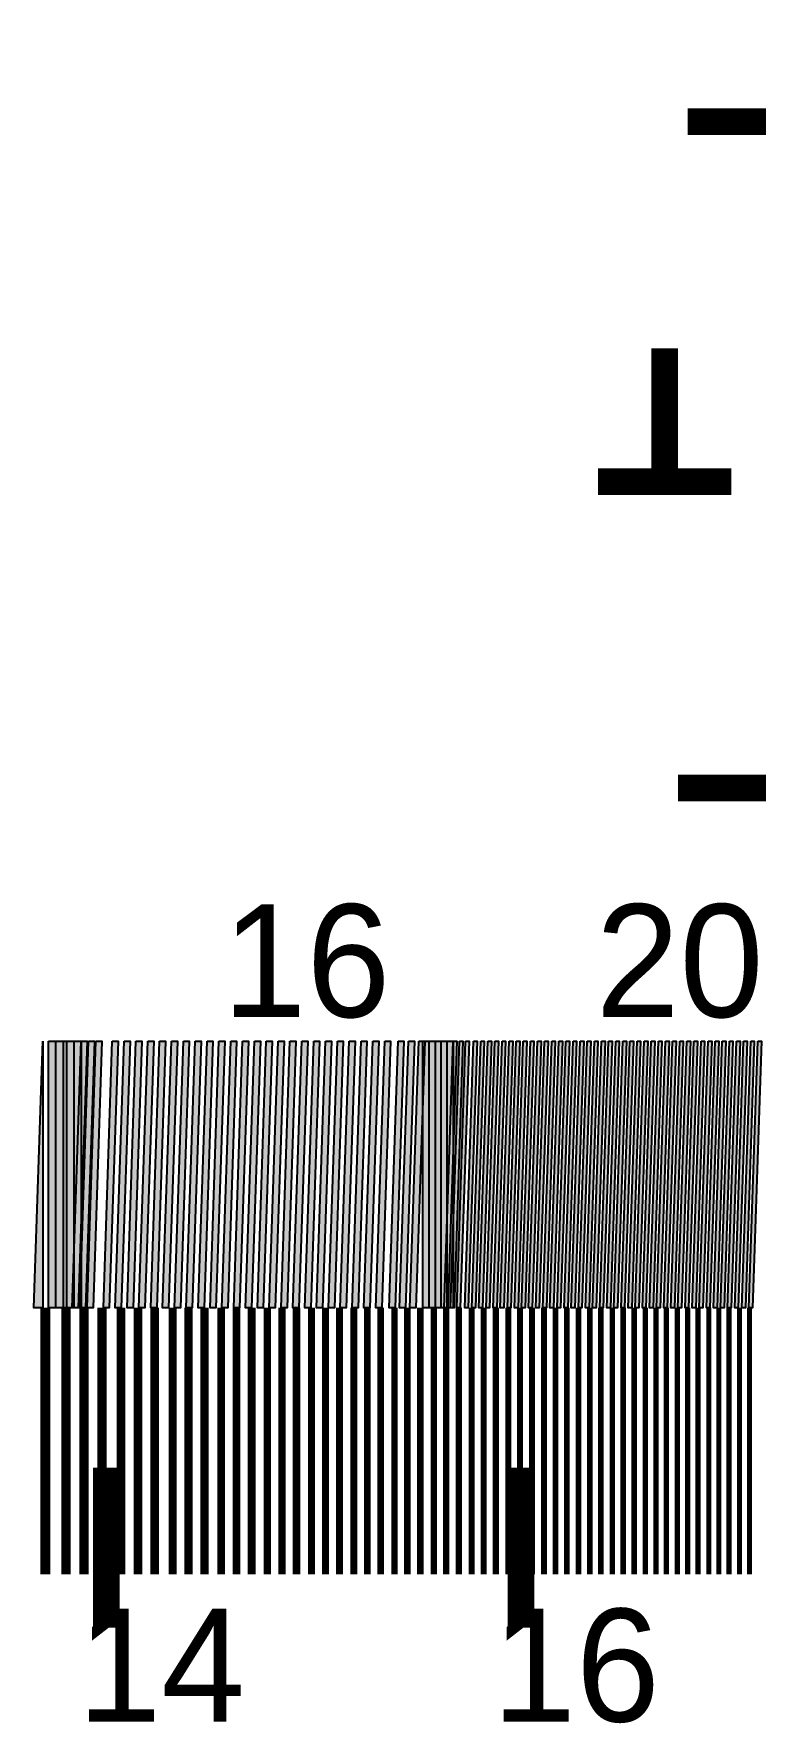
# Model space of a CAD drawing. Header units: millimetres. Extents: x 0 to 306, y 0 to 210.
# Drawn here: x 123 to 146.7, y 34.5 to 90 of the extents above; entities that cross this region are included whole.
import ezdxf

# ---------------------------------------------------------------- set-up
doc = ezdxf.new("R2010")
doc.units = ezdxf.units.MM
for name, color, linetype in [('LABELS', 7, 'Continuous'), ('PERIPHERY', 7, 'Continuous'), ('SFR', 7, 'Continuous')]:
    doc.layers.add(name, color=color, linetype=linetype)

msp = doc.modelspace()

# ---------------------------------------------------------------- hatches: boundary and pattern name
at = {"layer": 'PERIPHERY', "true_color": 0x000000}
h = msp.add_hatch(color=7, dxfattribs=at)
h.dxf.hatch_style = 1
h.paths.add_polyline_path([(123.329, 56.875), (123.329, 48.125), (123.037, 48.125), (123.329, 56.875)])
h = msp.add_hatch(color=7, dxfattribs=at)
h.dxf.hatch_style = 1
h.paths.add_polyline_path([(123.523, 56.875), (124.106, 56.875), (124.106, 48.125), (123.523, 48.125), (123.523, 56.875)])
h = msp.add_hatch(color=7, dxfattribs=at)
h.dxf.hatch_style = 1
h.paths.add_polyline_path([(123.766, 56.875), (124.349, 56.875), (124.349, 48.125), (123.766, 48.125), (123.766, 56.875)])
h = msp.add_hatch(color=7, dxfattribs=at)
h.dxf.hatch_style = 1
h.paths.add_polyline_path([(124.009, 56.875), (124.592, 56.875), (124.592, 48.125), (124.009, 48.125), (124.009, 56.875)])
h = msp.add_hatch(color=7, dxfattribs=at)
h.dxf.hatch_style = 1
h.paths.add_polyline_path([(124.592, 56.875), (124.787, 56.875), (124.495, 48.125), (124.301, 48.125), (124.592, 56.875)])
h = msp.add_hatch(color=7, dxfattribs=at)
h.dxf.hatch_style = 1
h.paths.add_polyline_path([(124.836, 56.875), (125.03, 56.875), (124.738, 48.125), (124.544, 48.125), (124.836, 56.875)])
h = msp.add_hatch(color=7, dxfattribs=at)
h.dxf.hatch_style = 1
h.paths.add_polyline_path([(125.079, 56.875), (125.273, 56.875), (124.981, 48.125), (124.787, 48.125), (125.079, 56.875)])
h = msp.add_hatch(color=7, dxfattribs=at)
h.dxf.hatch_style = 1
h.paths.add_polyline_path([(125.613, 56.875), (125.808, 56.875), (125.516, 48.125), (125.321, 48.125), (125.613, 56.875)])
h = msp.add_hatch(color=7, dxfattribs=at)
h.dxf.hatch_style = 1
h.paths.add_polyline_path([(126.002, 56.875), (126.197, 56.875), (125.905, 48.125), (125.71, 48.125), (126.002, 56.875)])
h = msp.add_hatch(color=7, dxfattribs=at)
h.dxf.hatch_style = 1
h.paths.add_polyline_path([(126.391, 56.875), (126.585, 56.875), (126.294, 48.125), (126.099, 48.125), (126.391, 56.875)])
h = msp.add_hatch(color=7, dxfattribs=at)
h.dxf.hatch_style = 1
h.paths.add_polyline_path([(126.78, 56.875), (126.974, 56.875), (126.683, 48.125), (126.488, 48.125), (126.78, 56.875)])
h = msp.add_hatch(color=7, dxfattribs=at)
h.dxf.hatch_style = 1
h.paths.add_polyline_path([(127.169, 56.875), (127.363, 56.875), (127.072, 48.125), (126.877, 48.125), (127.169, 56.875)])
h = msp.add_hatch(color=7, dxfattribs=at)
h.dxf.hatch_style = 1
h.paths.add_polyline_path([(127.558, 56.875), (127.752, 56.875), (127.461, 48.125), (127.266, 48.125), (127.558, 56.875)])
h = msp.add_hatch(color=7, dxfattribs=at)
h.dxf.hatch_style = 1
h.paths.add_polyline_path([(127.947, 56.875), (128.141, 56.875), (127.85, 48.125), (127.655, 48.125), (127.947, 56.875)])
h = msp.add_hatch(color=7, dxfattribs=at)
h.dxf.hatch_style = 1
h.paths.add_polyline_path([(128.336, 56.875), (128.53, 56.875), (128.239, 48.125), (128.044, 48.125), (128.336, 56.875)])
h = msp.add_hatch(color=7, dxfattribs=at)
h.dxf.hatch_style = 1
h.paths.add_polyline_path([(128.725, 56.875), (128.919, 56.875), (128.628, 48.125), (128.433, 48.125), (128.725, 56.875)])
h = msp.add_hatch(color=7, dxfattribs=at)
h.dxf.hatch_style = 1
h.paths.add_polyline_path([(129.114, 56.875), (129.308, 56.875), (129.017, 48.125), (128.822, 48.125), (129.114, 56.875)])
h = msp.add_hatch(color=7, dxfattribs=at)
h.dxf.hatch_style = 1
h.paths.add_polyline_path([(129.503, 56.875), (129.697, 56.875), (129.405, 48.125), (129.211, 48.125), (129.503, 56.875)])
h = msp.add_hatch(color=7, dxfattribs=at)
h.dxf.hatch_style = 1
h.paths.add_polyline_path([(129.891, 56.875), (130.086, 56.875), (129.794, 48.125), (129.6, 48.125), (129.891, 56.875)])
h = msp.add_hatch(color=7, dxfattribs=at)
h.dxf.hatch_style = 1
h.paths.add_polyline_path([(130.28, 56.875), (130.475, 56.875), (130.183, 48.125), (129.989, 48.125), (130.28, 56.875)])
h = msp.add_hatch(color=7, dxfattribs=at)
h.dxf.hatch_style = 1
h.paths.add_polyline_path([(130.669, 56.875), (130.864, 56.875), (130.572, 48.125), (130.377, 48.125), (130.669, 56.875)])
h = msp.add_hatch(color=7, dxfattribs=at)
h.dxf.hatch_style = 1
h.paths.add_polyline_path([(131.058, 56.875), (131.252, 56.875), (130.961, 48.125), (130.766, 48.125), (131.058, 56.875)])
h = msp.add_hatch(color=7, dxfattribs=at)
h.dxf.hatch_style = 1
h.paths.add_polyline_path([(131.447, 56.875), (131.641, 56.875), (131.35, 48.125), (131.155, 48.125), (131.447, 56.875)])
h = msp.add_hatch(color=7, dxfattribs=at)
h.dxf.hatch_style = 1
h.paths.add_polyline_path([(131.836, 56.875), (132.03, 56.875), (131.739, 48.125), (131.544, 48.125), (131.836, 56.875)])
h = msp.add_hatch(color=7, dxfattribs=at)
h.dxf.hatch_style = 1
h.paths.add_polyline_path([(132.225, 56.875), (132.419, 56.875), (132.128, 48.125), (131.933, 48.125), (132.225, 56.875)])
h = msp.add_hatch(color=7, dxfattribs=at)
h.dxf.hatch_style = 1
h.paths.add_polyline_path([(132.614, 56.875), (132.808, 56.875), (132.517, 48.125), (132.322, 48.125), (132.614, 56.875)])
h = msp.add_hatch(color=7, dxfattribs=at)
h.dxf.hatch_style = 1
h.paths.add_polyline_path([(133.003, 56.875), (133.197, 56.875), (132.905, 48.125), (132.711, 48.125), (133.003, 56.875)])
h = msp.add_hatch(color=7, dxfattribs=at)
h.dxf.hatch_style = 1
h.paths.add_polyline_path([(133.391, 56.875), (133.586, 56.875), (133.294, 48.125), (133.1, 48.125), (133.391, 56.875)])
h = msp.add_hatch(color=7, dxfattribs=at)
h.dxf.hatch_style = 1
h.paths.add_polyline_path([(133.78, 56.875), (133.975, 56.875), (133.683, 48.125), (133.489, 48.125), (133.78, 56.875)])
h = msp.add_hatch(color=7, dxfattribs=at)
h.dxf.hatch_style = 1
h.paths.add_polyline_path([(134.169, 56.875), (134.364, 56.875), (134.072, 48.125), (133.877, 48.125), (134.169, 56.875)])
h = msp.add_hatch(color=7, dxfattribs=at)
h.dxf.hatch_style = 1
h.paths.add_polyline_path([(134.558, 56.875), (134.752, 56.875), (134.461, 48.125), (134.266, 48.125), (134.558, 56.875)])
h = msp.add_hatch(color=7, dxfattribs=at)
h.dxf.hatch_style = 1
h.paths.add_polyline_path([(134.996, 56.875), (135.19, 56.875), (134.899, 48.125), (134.704, 48.125), (134.996, 56.875)])
h = msp.add_hatch(color=7, dxfattribs=at)
h.dxf.hatch_style = 1
h.paths.add_polyline_path([(135.336, 56.875), (135.53, 56.875), (135.239, 48.125), (135.044, 48.125), (135.336, 56.875)])
h = msp.add_hatch(color=7, dxfattribs=at)
h.dxf.hatch_style = 1
h.paths.add_polyline_path([(135.676, 56.875), (135.871, 56.875), (135.579, 48.125), (135.384, 48.125), (135.676, 56.875)])
h = msp.add_hatch(color=7, dxfattribs=at)
h.dxf.hatch_style = 1
h.paths.add_polyline_path([(135.812, 56.875), (136.395, 56.875), (136.395, 48.125), (135.812, 48.125), (135.812, 56.875)])
h = msp.add_hatch(color=7, dxfattribs=at)
h.dxf.hatch_style = 1
h.paths.add_polyline_path([(136.016, 56.875), (136.599, 56.875), (136.599, 48.125), (136.016, 48.125), (136.016, 56.875)])
h = msp.add_hatch(color=7, dxfattribs=at)
h.dxf.hatch_style = 1
h.paths.add_polyline_path([(136.22, 56.875), (136.804, 56.875), (136.804, 48.125), (136.22, 48.125), (136.22, 56.875)])
h = msp.add_hatch(color=7, dxfattribs=at)
h.dxf.hatch_style = 1
h.paths.add_polyline_path([(136.804, 56.875), (136.92, 56.875), (136.629, 48.125), (136.512, 48.125), (136.804, 56.875)])
h = msp.add_hatch(color=7, dxfattribs=at)
h.dxf.hatch_style = 1
h.paths.add_polyline_path([(137.008, 56.875), (137.125, 56.875), (136.833, 48.125), (136.716, 48.125), (137.008, 56.875)])
h = msp.add_hatch(color=7, dxfattribs=at)
h.dxf.hatch_style = 1
h.paths.add_polyline_path([(137.212, 56.875), (137.329, 56.875), (137.037, 48.125), (136.92, 48.125), (137.212, 56.875)])
h = msp.add_hatch(color=7, dxfattribs=at)
h.dxf.hatch_style = 1
h.paths.add_polyline_path([(137.475, 56.875), (137.591, 56.875), (137.3, 48.125), (137.183, 48.125), (137.475, 56.875)])
h = msp.add_hatch(color=7, dxfattribs=at)
h.dxf.hatch_style = 1
h.paths.add_polyline_path([(137.708, 56.875), (137.825, 56.875), (137.533, 48.125), (137.416, 48.125), (137.708, 56.875)])
h = msp.add_hatch(color=7, dxfattribs=at)
h.dxf.hatch_style = 1
h.paths.add_polyline_path([(137.941, 56.875), (138.058, 56.875), (137.766, 48.125), (137.65, 48.125), (137.941, 56.875)])
h = msp.add_hatch(color=7, dxfattribs=at)
h.dxf.hatch_style = 1
h.paths.add_polyline_path([(138.175, 56.875), (138.291, 56.875), (138, 48.125), (137.883, 48.125), (138.175, 56.875)])
h = msp.add_hatch(color=7, dxfattribs=at)
h.dxf.hatch_style = 1
h.paths.add_polyline_path([(138.408, 56.875), (138.524, 56.875), (138.233, 48.125), (138.116, 48.125), (138.408, 56.875)])
h = msp.add_hatch(color=7, dxfattribs=at)
h.dxf.hatch_style = 1
h.paths.add_polyline_path([(138.641, 56.875), (138.758, 56.875), (138.466, 48.125), (138.349, 48.125), (138.641, 56.875)])
h = msp.add_hatch(color=7, dxfattribs=at)
h.dxf.hatch_style = 1
h.paths.add_polyline_path([(138.874, 56.875), (138.991, 56.875), (138.699, 48.125), (138.583, 48.125), (138.874, 56.875)])
h = msp.add_hatch(color=7, dxfattribs=at)
h.dxf.hatch_style = 1
h.paths.add_polyline_path([(139.108, 56.875), (139.224, 56.875), (138.933, 48.125), (138.816, 48.125), (139.108, 56.875)])
h = msp.add_hatch(color=7, dxfattribs=at)
h.dxf.hatch_style = 1
h.paths.add_polyline_path([(139.341, 56.875), (139.457, 56.875), (139.166, 48.125), (139.049, 48.125), (139.341, 56.875)])
h = msp.add_hatch(color=7, dxfattribs=at)
h.dxf.hatch_style = 1
h.paths.add_polyline_path([(139.574, 56.875), (139.691, 56.875), (139.399, 48.125), (139.283, 48.125), (139.574, 56.875)])
h = msp.add_hatch(color=7, dxfattribs=at)
h.dxf.hatch_style = 1
h.paths.add_polyline_path([(139.808, 56.875), (139.924, 56.875), (139.633, 48.125), (139.516, 48.125), (139.808, 56.875)])
h = msp.add_hatch(color=7, dxfattribs=at)
h.dxf.hatch_style = 1
h.paths.add_polyline_path([(140.041, 56.875), (140.158, 56.875), (139.866, 48.125), (139.749, 48.125), (140.041, 56.875)])
h = msp.add_hatch(color=7, dxfattribs=at)
h.dxf.hatch_style = 1
h.paths.add_polyline_path([(140.274, 56.875), (140.391, 56.875), (140.099, 48.125), (139.983, 48.125), (140.274, 56.875)])
h = msp.add_hatch(color=7, dxfattribs=at)
h.dxf.hatch_style = 1
h.paths.add_polyline_path([(140.508, 56.875), (140.624, 56.875), (140.333, 48.125), (140.216, 48.125), (140.508, 56.875)])
h = msp.add_hatch(color=7, dxfattribs=at)
h.dxf.hatch_style = 1
h.paths.add_polyline_path([(140.741, 56.875), (140.858, 56.875), (140.566, 48.125), (140.449, 48.125), (140.741, 56.875)])
h = msp.add_hatch(color=7, dxfattribs=at)
h.dxf.hatch_style = 1
h.paths.add_polyline_path([(140.974, 56.875), (141.091, 56.875), (140.799, 48.125), (140.683, 48.125), (140.974, 56.875)])
h = msp.add_hatch(color=7, dxfattribs=at)
h.dxf.hatch_style = 1
h.paths.add_polyline_path([(141.208, 56.875), (141.324, 56.875), (141.033, 48.125), (140.916, 48.125), (141.208, 56.875)])
h = msp.add_hatch(color=7, dxfattribs=at)
h.dxf.hatch_style = 1
h.paths.add_polyline_path([(141.441, 56.875), (141.558, 56.875), (141.266, 48.125), (141.15, 48.125), (141.441, 56.875)])
h = msp.add_hatch(color=7, dxfattribs=at)
h.dxf.hatch_style = 1
h.paths.add_polyline_path([(141.675, 56.875), (141.791, 56.875), (141.5, 48.125), (141.383, 48.125), (141.675, 56.875)])
h = msp.add_hatch(color=7, dxfattribs=at)
h.dxf.hatch_style = 1
h.paths.add_polyline_path([(141.908, 56.875), (142.025, 56.875), (141.733, 48.125), (141.616, 48.125), (141.908, 56.875)])
h = msp.add_hatch(color=7, dxfattribs=at)
h.dxf.hatch_style = 1
h.paths.add_polyline_path([(142.141, 56.875), (142.258, 56.875), (141.966, 48.125), (141.85, 48.125), (142.141, 56.875)])
h = msp.add_hatch(color=7, dxfattribs=at)
h.dxf.hatch_style = 1
h.paths.add_polyline_path([(142.374, 56.875), (142.491, 56.875), (142.199, 48.125), (142.083, 48.125), (142.374, 56.875)])
h = msp.add_hatch(color=7, dxfattribs=at)
h.dxf.hatch_style = 1
h.paths.add_polyline_path([(142.608, 56.875), (142.725, 56.875), (142.433, 48.125), (142.316, 48.125), (142.608, 56.875)])
h = msp.add_hatch(color=7, dxfattribs=at)
h.dxf.hatch_style = 1
h.paths.add_polyline_path([(142.841, 56.875), (142.958, 56.875), (142.666, 48.125), (142.549, 48.125), (142.841, 56.875)])
h = msp.add_hatch(color=7, dxfattribs=at)
h.dxf.hatch_style = 1
h.paths.add_polyline_path([(143.075, 56.875), (143.191, 56.875), (142.9, 48.125), (142.783, 48.125), (143.075, 56.875)])
h = msp.add_hatch(color=7, dxfattribs=at)
h.dxf.hatch_style = 1
h.paths.add_polyline_path([(143.308, 56.875), (143.425, 56.875), (143.133, 48.125), (143.016, 48.125), (143.308, 56.875)])
h = msp.add_hatch(color=7, dxfattribs=at)
h.dxf.hatch_style = 1
h.paths.add_polyline_path([(143.541, 56.875), (143.658, 56.875), (143.366, 48.125), (143.249, 48.125), (143.541, 56.875)])
h = msp.add_hatch(color=7, dxfattribs=at)
h.dxf.hatch_style = 1
h.paths.add_polyline_path([(143.774, 56.875), (143.891, 56.875), (143.599, 48.125), (143.483, 48.125), (143.774, 56.875)])
h = msp.add_hatch(color=7, dxfattribs=at)
h.dxf.hatch_style = 1
h.paths.add_polyline_path([(144.008, 56.875), (144.124, 56.875), (143.833, 48.125), (143.716, 48.125), (144.008, 56.875)])
h = msp.add_hatch(color=7, dxfattribs=at)
h.dxf.hatch_style = 1
h.paths.add_polyline_path([(144.241, 56.875), (144.358, 56.875), (144.066, 48.125), (143.949, 48.125), (144.241, 56.875)])
h = msp.add_hatch(color=7, dxfattribs=at)
h.dxf.hatch_style = 1
h.paths.add_polyline_path([(144.475, 56.875), (144.591, 56.875), (144.3, 48.125), (144.183, 48.125), (144.475, 56.875)])
h = msp.add_hatch(color=7, dxfattribs=at)
h.dxf.hatch_style = 1
h.paths.add_polyline_path([(144.708, 56.875), (144.824, 56.875), (144.533, 48.125), (144.416, 48.125), (144.708, 56.875)])
h = msp.add_hatch(color=7, dxfattribs=at)
h.dxf.hatch_style = 1
h.paths.add_polyline_path([(144.941, 56.875), (145.058, 56.875), (144.766, 48.125), (144.649, 48.125), (144.941, 56.875)])
h = msp.add_hatch(color=7, dxfattribs=at)
h.dxf.hatch_style = 1
h.paths.add_polyline_path([(145.174, 56.875), (145.291, 56.875), (144.999, 48.125), (144.883, 48.125), (145.174, 56.875)])
h = msp.add_hatch(color=7, dxfattribs=at)
h.dxf.hatch_style = 1
h.paths.add_polyline_path([(145.408, 56.875), (145.524, 56.875), (145.233, 48.125), (145.116, 48.125), (145.408, 56.875)])
h = msp.add_hatch(color=7, dxfattribs=at)
h.dxf.hatch_style = 1
h.paths.add_polyline_path([(145.641, 56.875), (145.758, 56.875), (145.466, 48.125), (145.349, 48.125), (145.641, 56.875)])
h = msp.add_hatch(color=7, dxfattribs=at)
h.dxf.hatch_style = 1
h.paths.add_polyline_path([(145.874, 56.875), (145.991, 56.875), (145.699, 48.125), (145.583, 48.125), (145.874, 56.875)])
h = msp.add_hatch(color=7, dxfattribs=at)
h.dxf.hatch_style = 1
h.paths.add_polyline_path([(146.108, 56.875), (146.224, 56.875), (145.933, 48.125), (145.816, 48.125), (146.108, 56.875)])
h = msp.add_hatch(color=7, dxfattribs=at)
h.dxf.hatch_style = 1
h.paths.add_polyline_path([(146.341, 56.875), (146.458, 56.875), (146.166, 48.125), (146.049, 48.125), (146.341, 56.875)])
h = msp.add_hatch(color=7, dxfattribs=at)
h.dxf.hatch_style = 1
h.paths.add_polyline_path([(146.574, 56.875), (146.691, 56.875), (146.4, 48.125), (146.283, 48.125), (146.574, 56.875)])
h = msp.add_hatch(color=7, dxfattribs=at)
h.dxf.hatch_style = 1
h.paths.add_polyline_path([(146.808, 56.875), (146.924, 56.875), (146.633, 48.125), (146.516, 48.125), (146.808, 56.875)])

# ---------------------------------------------------------------- linework, layer by layer
at = {"layer": 'PERIPHERY', "color": 250}
for points in [[(123.329, 56.875), (123.329, 48.125), (123.037, 48.125), (123.329, 56.875)], [(123.523, 56.875), (124.106, 56.875), (124.106, 48.125), (123.523, 48.125), (123.523, 56.875)], [(123.766, 56.875), (124.349, 56.875), (124.349, 48.125), (123.766, 48.125), (123.766, 56.875)], [(124.009, 56.875), (124.592, 56.875), (124.592, 48.125), (124.009, 48.125), (124.009, 56.875)], [(124.592, 56.875), (124.787, 56.875), (124.495, 48.125), (124.301, 48.125), (124.592, 56.875)], [(124.836, 56.875), (125.03, 56.875), (124.738, 48.125), (124.544, 48.125), (124.836, 56.875)], [(125.079, 56.875), (125.273, 56.875), (124.981, 48.125), (124.787, 48.125), (125.079, 56.875)], [(125.613, 56.875), (125.808, 56.875), (125.516, 48.125), (125.321, 48.125), (125.613, 56.875)], [(126.002, 56.875), (126.197, 56.875), (125.905, 48.125), (125.71, 48.125), (126.002, 56.875)], [(126.391, 56.875), (126.585, 56.875), (126.294, 48.125), (126.099, 48.125), (126.391, 56.875)], [(126.78, 56.875), (126.974, 56.875), (126.683, 48.125), (126.488, 48.125), (126.78, 56.875)], [(127.169, 56.875), (127.363, 56.875), (127.072, 48.125), (126.877, 48.125), (127.169, 56.875)], [(127.558, 56.875), (127.752, 56.875), (127.461, 48.125), (127.266, 48.125), (127.558, 56.875)], [(127.947, 56.875), (128.141, 56.875), (127.85, 48.125), (127.655, 48.125), (127.947, 56.875)], [(128.336, 56.875), (128.53, 56.875), (128.239, 48.125), (128.044, 48.125), (128.336, 56.875)], [(128.725, 56.875), (128.919, 56.875), (128.628, 48.125), (128.433, 48.125), (128.725, 56.875)], [(129.114, 56.875), (129.308, 56.875), (129.017, 48.125), (128.822, 48.125), (129.114, 56.875)], [(129.503, 56.875), (129.697, 56.875), (129.405, 48.125), (129.211, 48.125), (129.503, 56.875)], [(129.891, 56.875), (130.086, 56.875), (129.794, 48.125), (129.6, 48.125), (129.891, 56.875)], [(130.28, 56.875), (130.475, 56.875), (130.183, 48.125), (129.989, 48.125), (130.28, 56.875)], [(130.669, 56.875), (130.864, 56.875), (130.572, 48.125), (130.377, 48.125), (130.669, 56.875)], [(131.058, 56.875), (131.252, 56.875), (130.961, 48.125), (130.766, 48.125), (131.058, 56.875)], [(131.447, 56.875), (131.641, 56.875), (131.35, 48.125), (131.155, 48.125), (131.447, 56.875)], [(131.836, 56.875), (132.03, 56.875), (131.739, 48.125), (131.544, 48.125), (131.836, 56.875)], [(132.225, 56.875), (132.419, 56.875), (132.128, 48.125), (131.933, 48.125), (132.225, 56.875)], [(132.614, 56.875), (132.808, 56.875), (132.517, 48.125), (132.322, 48.125), (132.614, 56.875)], [(133.003, 56.875), (133.197, 56.875), (132.905, 48.125), (132.711, 48.125), (133.003, 56.875)], [(133.391, 56.875), (133.586, 56.875), (133.294, 48.125), (133.1, 48.125), (133.391, 56.875)], [(133.78, 56.875), (133.975, 56.875), (133.683, 48.125), (133.489, 48.125), (133.78, 56.875)], [(134.169, 56.875), (134.364, 56.875), (134.072, 48.125), (133.877, 48.125), (134.169, 56.875)], [(134.558, 56.875), (134.752, 56.875), (134.461, 48.125), (134.266, 48.125), (134.558, 56.875)], [(134.996, 56.875), (135.19, 56.875), (134.899, 48.125), (134.704, 48.125), (134.996, 56.875)], [(135.336, 56.875), (135.53, 56.875), (135.239, 48.125), (135.044, 48.125), (135.336, 56.875)], [(135.676, 56.875), (135.871, 56.875), (135.579, 48.125), (135.384, 48.125), (135.676, 56.875)], [(135.812, 56.875), (136.395, 56.875), (136.395, 48.125), (135.812, 48.125), (135.812, 56.875)], [(136.016, 56.875), (136.599, 56.875), (136.599, 48.125), (136.016, 48.125), (136.016, 56.875)], [(136.22, 56.875), (136.804, 56.875), (136.804, 48.125), (136.22, 48.125), (136.22, 56.875)], [(136.804, 56.875), (136.92, 56.875), (136.629, 48.125), (136.512, 48.125), (136.804, 56.875)], [(137.008, 56.875), (137.125, 56.875), (136.833, 48.125), (136.716, 48.125), (137.008, 56.875)], [(137.212, 56.875), (137.329, 56.875), (137.037, 48.125), (136.92, 48.125), (137.212, 56.875)], [(137.475, 56.875), (137.591, 56.875), (137.3, 48.125), (137.183, 48.125), (137.475, 56.875)], [(137.708, 56.875), (137.825, 56.875), (137.533, 48.125), (137.416, 48.125), (137.708, 56.875)], [(137.941, 56.875), (138.058, 56.875), (137.766, 48.125), (137.65, 48.125), (137.941, 56.875)], [(138.175, 56.875), (138.291, 56.875), (138, 48.125), (137.883, 48.125), (138.175, 56.875)], [(138.408, 56.875), (138.524, 56.875), (138.233, 48.125), (138.116, 48.125), (138.408, 56.875)], [(138.641, 56.875), (138.758, 56.875), (138.466, 48.125), (138.349, 48.125), (138.641, 56.875)], [(138.874, 56.875), (138.991, 56.875), (138.699, 48.125), (138.583, 48.125), (138.874, 56.875)], [(139.108, 56.875), (139.224, 56.875), (138.933, 48.125), (138.816, 48.125), (139.108, 56.875)], [(139.341, 56.875), (139.457, 56.875), (139.166, 48.125), (139.049, 48.125), (139.341, 56.875)], [(139.574, 56.875), (139.691, 56.875), (139.399, 48.125), (139.283, 48.125), (139.574, 56.875)], [(139.808, 56.875), (139.924, 56.875), (139.633, 48.125), (139.516, 48.125), (139.808, 56.875)], [(140.041, 56.875), (140.158, 56.875), (139.866, 48.125), (139.749, 48.125), (140.041, 56.875)], [(140.274, 56.875), (140.391, 56.875), (140.099, 48.125), (139.983, 48.125), (140.274, 56.875)], [(140.508, 56.875), (140.624, 56.875), (140.333, 48.125), (140.216, 48.125), (140.508, 56.875)], [(140.741, 56.875), (140.858, 56.875), (140.566, 48.125), (140.449, 48.125), (140.741, 56.875)], [(140.974, 56.875), (141.091, 56.875), (140.799, 48.125), (140.683, 48.125), (140.974, 56.875)], [(141.208, 56.875), (141.324, 56.875), (141.033, 48.125), (140.916, 48.125), (141.208, 56.875)], [(141.441, 56.875), (141.558, 56.875), (141.266, 48.125), (141.15, 48.125), (141.441, 56.875)], [(141.675, 56.875), (141.791, 56.875), (141.5, 48.125), (141.383, 48.125), (141.675, 56.875)], [(141.908, 56.875), (142.025, 56.875), (141.733, 48.125), (141.616, 48.125), (141.908, 56.875)], [(142.141, 56.875), (142.258, 56.875), (141.966, 48.125), (141.85, 48.125), (142.141, 56.875)], [(142.374, 56.875), (142.491, 56.875), (142.199, 48.125), (142.083, 48.125), (142.374, 56.875)], [(142.608, 56.875), (142.725, 56.875), (142.433, 48.125), (142.316, 48.125), (142.608, 56.875)], [(142.841, 56.875), (142.958, 56.875), (142.666, 48.125), (142.549, 48.125), (142.841, 56.875)], [(143.075, 56.875), (143.191, 56.875), (142.9, 48.125), (142.783, 48.125), (143.075, 56.875)], [(143.308, 56.875), (143.425, 56.875), (143.133, 48.125), (143.016, 48.125), (143.308, 56.875)], [(143.541, 56.875), (143.658, 56.875), (143.366, 48.125), (143.249, 48.125), (143.541, 56.875)], [(143.774, 56.875), (143.891, 56.875), (143.599, 48.125), (143.483, 48.125), (143.774, 56.875)], [(144.008, 56.875), (144.124, 56.875), (143.833, 48.125), (143.716, 48.125), (144.008, 56.875)], [(144.241, 56.875), (144.358, 56.875), (144.066, 48.125), (143.949, 48.125), (144.241, 56.875)], [(144.475, 56.875), (144.591, 56.875), (144.3, 48.125), (144.183, 48.125), (144.475, 56.875)], [(144.708, 56.875), (144.824, 56.875), (144.533, 48.125), (144.416, 48.125), (144.708, 56.875)], [(144.941, 56.875), (145.058, 56.875), (144.766, 48.125), (144.649, 48.125), (144.941, 56.875)], [(145.174, 56.875), (145.291, 56.875), (144.999, 48.125), (144.883, 48.125), (145.174, 56.875)], [(145.408, 56.875), (145.524, 56.875), (145.233, 48.125), (145.116, 48.125), (145.408, 56.875)], [(145.641, 56.875), (145.758, 56.875), (145.466, 48.125), (145.349, 48.125), (145.641, 56.875)], [(145.874, 56.875), (145.991, 56.875), (145.699, 48.125), (145.583, 48.125), (145.874, 56.875)], [(146.108, 56.875), (146.224, 56.875), (145.933, 48.125), (145.816, 48.125), (146.108, 56.875)], [(146.341, 56.875), (146.458, 56.875), (146.166, 48.125), (146.049, 48.125), (146.341, 56.875)], [(146.574, 56.875), (146.691, 56.875), (146.4, 48.125), (146.283, 48.125), (146.574, 56.875)], [(146.808, 56.875), (146.924, 56.875), (146.633, 48.125), (146.516, 48.125), (146.808, 56.875)]]:
    msp.add_lwpolyline(points, close=True, dxfattribs=at)
at = {"layer": 'PERIPHERY', "color": 250, "lineweight": 35}
for points, const_width in [([(123.419, 48.125), (123.419, 39.375)], 0.33), ([(124.097, 48.125), (124.097, 39.375)], 0.305), ([(124.687, 48.125), (124.687, 39.375)], 0.305), ([(125.277, 48.125), (125.277, 39.375)], 0.305), ([(125.902, 48.125), (125.902, 39.375)], 0.285), ([(126.456, 48.125), (126.456, 39.375)], 0.285), ([(127.01, 48.125), (127.01, 39.375)], 0.285), ([(127.594, 48.125), (127.594, 39.375)], 0.269), ([(128.118, 48.125), (128.118, 39.375)], 0.269), ([(128.642, 48.125), (128.642, 39.375)], 0.269), ([(129.191, 48.125), (129.191, 39.375)], 0.255), ([(129.69, 48.125), (129.69, 39.375)], 0.255), ([(130.188, 48.125), (130.188, 39.375)], 0.255), ([(130.708, 48.125), (130.708, 39.375)], 0.243), ([(131.184, 48.125), (131.184, 39.375)], 0.243), ([(131.661, 48.125), (131.661, 39.375)], 0.243), ([(132.156, 48.125), (132.156, 39.375)], 0.233), ([(132.613, 48.125), (132.613, 39.375)], 0.233), ([(133.07, 48.125), (133.07, 39.375)], 0.233), ([(133.545, 48.125), (133.545, 39.375)], 0.224), ([(133.984, 48.125), (133.984, 39.375)], 0.224), ([(134.424, 48.125), (134.424, 39.375)], 0.224), ([(134.879, 48.125), (134.879, 39.375)], 0.216), ([(135.303, 48.125), (135.303, 39.375)], 0.216), ([(135.728, 48.125), (135.728, 39.375)], 0.216), ([(136.166, 48.125), (136.166, 39.375)], 0.209), ([(136.576, 48.125), (136.576, 39.375)], 0.209), ([(136.987, 48.125), (136.987, 39.375)], 0.209), ([(137.41, 48.125), (137.41, 39.375)], 0.202), ([(137.808, 48.125), (137.808, 39.375)], 0.202), ([(138.206, 48.125), (138.206, 39.375)], 0.202), ([(138.615, 48.125), (138.615, 39.375)], 0.196), ([(139.002, 48.125), (139.002, 39.375)], 0.196), ([(139.388, 48.125), (139.388, 39.375)], 0.196), ([(139.785, 48.125), (139.785, 39.375)], 0.19), ([(140.161, 48.125), (140.161, 39.375)], 0.19), ([(140.537, 48.125), (140.537, 39.375)], 0.19), ([(140.922, 48.125), (140.922, 39.375)], 0.185), ([(141.289, 48.125), (141.289, 39.375)], 0.185), ([(141.655, 48.125), (141.655, 39.375)], 0.185), ([(142.03, 48.125), (142.03, 39.375)], 0.181), ([(142.387, 48.125), (142.387, 39.375)], 0.181), ([(142.744, 48.125), (142.744, 39.375)], 0.181), ([(143.11, 48.125), (143.11, 39.375)], 0.176), ([(143.459, 48.125), (143.459, 39.375)], 0.176), ([(143.807, 48.125), (143.807, 39.375)], 0.176), ([(144.164, 48.125), (144.164, 39.375)], 0.172), ([(144.505, 48.125), (144.505, 39.375)], 0.172), ([(144.846, 48.125), (144.846, 39.375)], 0.172), ([(145.195, 48.125), (145.195, 39.375)], 0.169), ([(145.528, 48.125), (145.528, 39.375)], 0.169), ([(145.862, 48.125), (145.862, 39.375)], 0.169), ([(146.202, 48.125), (146.202, 39.375)], 0.165), ([(146.529, 48.125), (146.529, 39.375)], 0.165), ([(125.419, 42.875), (125.419, 37.625)], 0.875), ([(139.03, 42.875), (139.03, 37.625)], 0.875)]:
    msp.add_lwpolyline(points, dxfattribs=dict(at, const_width=const_width))
at = {"layer": 'PERIPHERY', "color": 250, "true_color": 0x000000}
for points in [[(123.037, 48.125), (123.329, 48.125), (123.329, 56.875)], [(123.523, 56.875), (123.523, 48.125), (124.106, 48.125)], [(124.106, 48.125), (124.106, 56.875), (123.523, 56.875)], [(123.766, 56.875), (123.766, 48.125), (124.349, 48.125)], [(124.349, 48.125), (124.349, 56.875), (123.766, 56.875)], [(124.009, 56.875), (124.009, 48.125), (124.592, 48.125)], [(124.592, 48.125), (124.592, 56.875), (124.009, 56.875)], [(124.592, 56.875), (124.301, 48.125), (124.495, 48.125)], [(124.495, 48.125), (124.787, 56.875), (124.592, 56.875)], [(124.836, 56.875), (124.544, 48.125), (124.738, 48.125)], [(124.738, 48.125), (125.03, 56.875), (124.836, 56.875)], [(125.079, 56.875), (124.787, 48.125), (124.981, 48.125)], [(124.981, 48.125), (125.273, 56.875), (125.079, 56.875)], [(125.613, 56.875), (125.321, 48.125), (125.516, 48.125)], [(125.516, 48.125), (125.808, 56.875), (125.613, 56.875)], [(126.002, 56.875), (125.71, 48.125), (125.905, 48.125)], [(125.905, 48.125), (126.197, 56.875), (126.002, 56.875)], [(126.391, 56.875), (126.099, 48.125), (126.294, 48.125)], [(126.294, 48.125), (126.585, 56.875), (126.391, 56.875)], [(126.78, 56.875), (126.488, 48.125), (126.683, 48.125)], [(126.683, 48.125), (126.974, 56.875), (126.78, 56.875)], [(127.169, 56.875), (126.877, 48.125), (127.072, 48.125)], [(127.072, 48.125), (127.363, 56.875), (127.169, 56.875)], [(127.558, 56.875), (127.266, 48.125), (127.461, 48.125)], [(127.461, 48.125), (127.752, 56.875), (127.558, 56.875)], [(127.947, 56.875), (127.655, 48.125), (127.85, 48.125)], [(127.85, 48.125), (128.141, 56.875), (127.947, 56.875)], [(128.336, 56.875), (128.044, 48.125), (128.239, 48.125)], [(128.239, 48.125), (128.53, 56.875), (128.336, 56.875)], [(128.725, 56.875), (128.433, 48.125), (128.628, 48.125)], [(128.628, 48.125), (128.919, 56.875), (128.725, 56.875)], [(129.114, 56.875), (128.822, 48.125), (129.017, 48.125)], [(129.017, 48.125), (129.308, 56.875), (129.114, 56.875)], [(129.503, 56.875), (129.211, 48.125), (129.405, 48.125)], [(129.405, 48.125), (129.697, 56.875), (129.503, 56.875)], [(129.891, 56.875), (129.6, 48.125), (129.794, 48.125)], [(129.794, 48.125), (130.086, 56.875), (129.891, 56.875)], [(130.28, 56.875), (129.989, 48.125), (130.183, 48.125)], [(130.183, 48.125), (130.475, 56.875), (130.28, 56.875)], [(130.669, 56.875), (130.377, 48.125), (130.572, 48.125)], [(130.572, 48.125), (130.864, 56.875), (130.669, 56.875)], [(131.058, 56.875), (130.766, 48.125), (130.961, 48.125)], [(130.961, 48.125), (131.252, 56.875), (131.058, 56.875)], [(131.447, 56.875), (131.155, 48.125), (131.35, 48.125)], [(131.35, 48.125), (131.641, 56.875), (131.447, 56.875)], [(131.836, 56.875), (131.544, 48.125), (131.739, 48.125)], [(131.739, 48.125), (132.03, 56.875), (131.836, 56.875)], [(132.225, 56.875), (131.933, 48.125), (132.128, 48.125)], [(132.128, 48.125), (132.419, 56.875), (132.225, 56.875)], [(132.614, 56.875), (132.322, 48.125), (132.517, 48.125)], [(132.517, 48.125), (132.808, 56.875), (132.614, 56.875)], [(133.003, 56.875), (132.711, 48.125), (132.905, 48.125)], [(132.905, 48.125), (133.197, 56.875), (133.003, 56.875)], [(133.391, 56.875), (133.1, 48.125), (133.294, 48.125)], [(133.294, 48.125), (133.586, 56.875), (133.391, 56.875)], [(133.78, 56.875), (133.489, 48.125), (133.683, 48.125)], [(133.683, 48.125), (133.975, 56.875), (133.78, 56.875)], [(134.169, 56.875), (133.877, 48.125), (134.072, 48.125)], [(134.072, 48.125), (134.364, 56.875), (134.169, 56.875)], [(134.558, 56.875), (134.266, 48.125), (134.461, 48.125)], [(134.461, 48.125), (134.752, 56.875), (134.558, 56.875)], [(134.996, 56.875), (134.704, 48.125), (134.899, 48.125)], [(134.899, 48.125), (135.19, 56.875), (134.996, 56.875)], [(135.336, 56.875), (135.044, 48.125), (135.239, 48.125)], [(135.239, 48.125), (135.53, 56.875), (135.336, 56.875)], [(135.676, 56.875), (135.384, 48.125), (135.579, 48.125)], [(135.579, 48.125), (135.871, 56.875), (135.676, 56.875)], [(135.812, 56.875), (135.812, 48.125), (136.395, 48.125)], [(136.395, 48.125), (136.395, 56.875), (135.812, 56.875)], [(136.016, 56.875), (136.016, 48.125), (136.599, 48.125)], [(136.599, 48.125), (136.599, 56.875), (136.016, 56.875)], [(136.22, 56.875), (136.22, 48.125), (136.804, 48.125)], [(136.804, 48.125), (136.804, 56.875), (136.22, 56.875)], [(136.804, 56.875), (136.512, 48.125), (136.629, 48.125)], [(136.629, 48.125), (136.92, 56.875), (136.804, 56.875)], [(137.008, 56.875), (136.716, 48.125), (136.833, 48.125)], [(136.833, 48.125), (137.125, 56.875), (137.008, 56.875)], [(137.212, 56.875), (136.92, 48.125), (137.037, 48.125)], [(137.037, 48.125), (137.329, 56.875), (137.212, 56.875)], [(137.475, 56.875), (137.183, 48.125), (137.3, 48.125)], [(137.3, 48.125), (137.591, 56.875), (137.475, 56.875)], [(137.708, 56.875), (137.416, 48.125), (137.533, 48.125)], [(137.533, 48.125), (137.825, 56.875), (137.708, 56.875)], [(137.941, 56.875), (137.65, 48.125), (137.766, 48.125)], [(137.766, 48.125), (138.058, 56.875), (137.941, 56.875)], [(138.175, 56.875), (137.883, 48.125), (138, 48.125)], [(138, 48.125), (138.291, 56.875), (138.175, 56.875)], [(138.408, 56.875), (138.116, 48.125), (138.233, 48.125)], [(138.233, 48.125), (138.524, 56.875), (138.408, 56.875)], [(138.641, 56.875), (138.349, 48.125), (138.466, 48.125)], [(138.466, 48.125), (138.758, 56.875), (138.641, 56.875)], [(138.874, 56.875), (138.583, 48.125), (138.699, 48.125)], [(138.699, 48.125), (138.991, 56.875), (138.874, 56.875)], [(139.108, 56.875), (138.816, 48.125), (138.933, 48.125)], [(138.933, 48.125), (139.224, 56.875), (139.108, 56.875)], [(139.341, 56.875), (139.049, 48.125), (139.166, 48.125)], [(139.166, 48.125), (139.457, 56.875), (139.341, 56.875)], [(139.574, 56.875), (139.283, 48.125), (139.399, 48.125)], [(139.399, 48.125), (139.691, 56.875), (139.574, 56.875)], [(139.808, 56.875), (139.516, 48.125), (139.633, 48.125)], [(139.633, 48.125), (139.924, 56.875), (139.808, 56.875)], [(140.041, 56.875), (139.749, 48.125), (139.866, 48.125)], [(139.866, 48.125), (140.158, 56.875), (140.041, 56.875)], [(140.274, 56.875), (139.983, 48.125), (140.099, 48.125)], [(140.099, 48.125), (140.391, 56.875), (140.274, 56.875)], [(140.508, 56.875), (140.216, 48.125), (140.333, 48.125)], [(140.333, 48.125), (140.624, 56.875), (140.508, 56.875)], [(140.741, 56.875), (140.449, 48.125), (140.566, 48.125)], [(140.566, 48.125), (140.858, 56.875), (140.741, 56.875)], [(140.974, 56.875), (140.683, 48.125), (140.799, 48.125)], [(140.799, 48.125), (141.091, 56.875), (140.974, 56.875)], [(141.208, 56.875), (140.916, 48.125), (141.033, 48.125)], [(141.033, 48.125), (141.324, 56.875), (141.208, 56.875)], [(141.441, 56.875), (141.15, 48.125), (141.266, 48.125)], [(141.266, 48.125), (141.558, 56.875), (141.441, 56.875)], [(141.675, 56.875), (141.383, 48.125), (141.5, 48.125)], [(141.5, 48.125), (141.791, 56.875), (141.675, 56.875)], [(141.908, 56.875), (141.616, 48.125), (141.733, 48.125)], [(141.733, 48.125), (142.025, 56.875), (141.908, 56.875)], [(142.141, 56.875), (141.85, 48.125), (141.966, 48.125)], [(141.966, 48.125), (142.258, 56.875), (142.141, 56.875)], [(142.374, 56.875), (142.083, 48.125), (142.199, 48.125)], [(142.199, 48.125), (142.491, 56.875), (142.374, 56.875)], [(142.608, 56.875), (142.316, 48.125), (142.433, 48.125)], [(142.433, 48.125), (142.725, 56.875), (142.608, 56.875)], [(142.841, 56.875), (142.549, 48.125), (142.666, 48.125)], [(142.666, 48.125), (142.958, 56.875), (142.841, 56.875)], [(143.075, 56.875), (142.783, 48.125), (142.9, 48.125)], [(142.9, 48.125), (143.191, 56.875), (143.075, 56.875)], [(143.308, 56.875), (143.016, 48.125), (143.133, 48.125)], [(143.133, 48.125), (143.425, 56.875), (143.308, 56.875)], [(143.541, 56.875), (143.249, 48.125), (143.366, 48.125)], [(143.366, 48.125), (143.658, 56.875), (143.541, 56.875)], [(143.774, 56.875), (143.483, 48.125), (143.599, 48.125)], [(143.599, 48.125), (143.891, 56.875), (143.774, 56.875)], [(144.008, 56.875), (143.716, 48.125), (143.833, 48.125)], [(143.833, 48.125), (144.124, 56.875), (144.008, 56.875)], [(144.241, 56.875), (143.949, 48.125), (144.066, 48.125)], [(144.066, 48.125), (144.358, 56.875), (144.241, 56.875)], [(144.475, 56.875), (144.183, 48.125), (144.3, 48.125)], [(144.3, 48.125), (144.591, 56.875), (144.475, 56.875)], [(144.708, 56.875), (144.416, 48.125), (144.533, 48.125)], [(144.533, 48.125), (144.824, 56.875), (144.708, 56.875)], [(144.941, 56.875), (144.649, 48.125), (144.766, 48.125)], [(144.766, 48.125), (145.058, 56.875), (144.941, 56.875)], [(145.174, 56.875), (144.883, 48.125), (144.999, 48.125)], [(144.999, 48.125), (145.291, 56.875), (145.174, 56.875)], [(145.408, 56.875), (145.116, 48.125), (145.233, 48.125)], [(145.233, 48.125), (145.524, 56.875), (145.408, 56.875)], [(145.641, 56.875), (145.349, 48.125), (145.466, 48.125)], [(145.466, 48.125), (145.758, 56.875), (145.641, 56.875)], [(145.874, 56.875), (145.583, 48.125), (145.699, 48.125)], [(145.699, 48.125), (145.991, 56.875), (145.874, 56.875)], [(146.108, 56.875), (145.816, 48.125), (145.933, 48.125)], [(145.933, 48.125), (146.224, 56.875), (146.108, 56.875)], [(146.341, 56.875), (146.049, 48.125), (146.166, 48.125)], [(146.166, 48.125), (146.458, 56.875), (146.341, 56.875)], [(146.574, 56.875), (146.283, 48.125), (146.4, 48.125)], [(146.4, 48.125), (146.691, 56.875), (146.574, 56.875)], [(146.808, 56.875), (146.516, 48.125), (146.633, 48.125)], [(146.633, 48.125), (146.924, 56.875), (146.808, 56.875)]]:
    msp.add_solid(points, dxfattribs=at)
at = {"layer": 'SFR', "color": 250, "lineweight": 35, "const_width": 0.875}
for points in [[(148.757, 91), (148.757, 87.063), (144.501, 87.063)], [(143.745, 79.625), (143.745, 75.25)], [(141.558, 75.25), (145.933, 75.25)], [(148.439, 61.25), (148.439, 65.188), (144.183, 65.188)]]:
    msp.add_lwpolyline(points, dxfattribs=at)

# ---------------------------------------------------------------- texts
at = {"layer": 'LABELS', "color": 250}
for s, p in [('16', (129.233, 57.67)), ('20', (141.483, 57.67)), ('16', (138.08, 34.538)), ('14', (124.469, 34.538))]:
    msp.add_text(s, height=3.7042, dxfattribs=at).set_placement(p)

doc.saveas('drawing.dxf')
